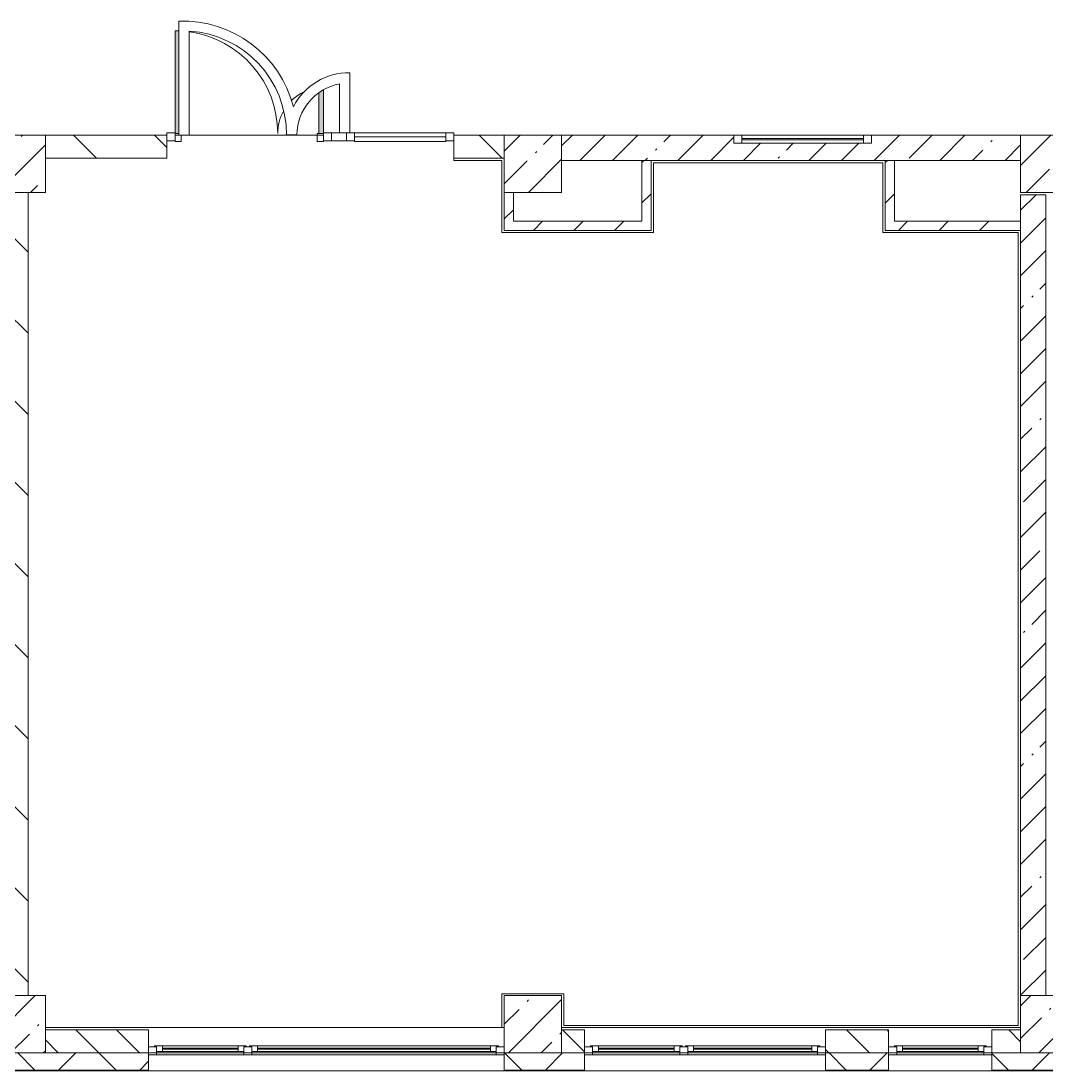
# Model space of a CAD drawing. Header units: millimetres. Extents: x 81469 to 279813, y -8553 to 29000.
# Drawn here: x 209501 to 218443, y -258 to 8895 of the extents above; entities that cross this region are included whole.
import ezdxf

# ---------------------------------------------------------------- set-up
doc = ezdxf.new("R2010")
doc.units = ezdxf.units.MM
for name, color, linetype, lineweight, true_color in [('A-DETL-GENF-2', 7, 'Continuous', 5, 0xaaaaaa), ('A-DOOR-4', 7, 'Continuous', 5, 0xe2e2e2), ('A-DOOR-5', 7, 'Continuous', 5, 0xaaaaaa), ('A-FLOR-2', 7, 'Continuous', 5, 0xaaaaaa)]:
    doc.layers.add(name, color=color, linetype=linetype, lineweight=lineweight, true_color=true_color)
for name, color, linetype, lineweight in [('A-GLAZ-3', 7, 'Continuous', 5), ('A-GLAZ-CURT-2', 7, 'Continuous', 5), ('A-GLAZ-CWMG-2', 7, 'Continuous', 5), ('A-WALL', 7, 'Continuous', 9), ('A-WALL-4', 7, 'Continuous', 5), ('I-WALL-21', 7, 'Continuous', 5), ('S-COLS-1', 7, 'Continuous', 5)]:
    doc.layers.add(name, color=color, linetype=linetype, lineweight=lineweight)
pattern_1 = [(45, (152802.7612404276, 0), (-285.1231318439457, 285.1231318439457), []), (45, (153087.8842404276, 0), (-285.1231318439457, 285.1231318439457), [504.031, -100.806, 16.764, -84.042])]
pattern_2 = [(135, (152802.7612404276, 0), (-353.5533905932738, -353.5533905932737), [])]
pattern_3 = [(45, (152802.7612404276, 0), (-176.7766952966369, 176.7766952966369), [])]

# ---------------------------------------------------------------- blocks, each defined once
blk = doc.blocks.new('BSC_Колонна _Прямоугольная - 500х500-V89-3_4_3_птичка')
at = {"layer": 'S-COLS-1'}
h = blk.add_hatch(dxfattribs=at)
h.set_pattern_fill('FP_47', color=256, style=0, pattern_type=2)
h.set_pattern_definition([(45, (-61160, -7650), (-285.1231318439457, 285.1231318439457), []), (45, (-60874.877, -7650), (-285.1231318439457, 285.1231318439457), [504.031, -100.806, 16.764, -84.042])])
h.paths.add_polyline_path([(-249.9999999999258, -250.0000000000125), (250.0000000000645, -249.9999999999778), (250.0000000000645, 250.0000000000125), (-249.9999999999258, 250.0000000000125)])
for p, q in [((250.0000000000001, 250), (-250.0000000000001, 249.9999999999993)), ((-250.0000000000001, 249.9999999999993), (-249.9999999999954, -249.9999999999999)), ((249.9999999999998, -249.999999999992), (250.0000000000001, 250)), ((-249.9999999999954, -249.9999999999999), (249.9999999999998, -249.999999999992))]:
    blk.add_line(p, q, dxfattribs=at)
blk = doc.blocks.new('BSC_Колонна _Прямоугольная - 500х500-V96-3_4_3_птичка')
at = {"layer": 'S-COLS-1'}
h = blk.add_hatch(dxfattribs=at)
h.set_pattern_fill('FP_54', color=256, style=0, pattern_type=2)
h.set_pattern_definition([(45, (-61160, -150), (-285.1231318439457, 285.1231318439457), []), (45, (-60874.877, -150), (-285.1231318439457, 285.1231318439457), [504.031, -100.806, 16.764, -84.042])])
h.paths.add_polyline_path([(-249.9999999999258, -250.0000000000125), (250.0000000000645, -249.9999999999778), (250.0000000000645, 250.0000000000125), (-249.9999999999258, 250.0000000000125)])
for p, q in [((250.0000000000001, 250), (-250.0000000000001, 249.9999999999993)), ((-250.0000000000001, 249.9999999999993), (-249.9999999999954, -249.9999999999999)), ((249.9999999999998, -249.999999999992), (250.0000000000001, 250)), ((-249.9999999999954, -249.9999999999999), (249.9999999999998, -249.999999999992))]:
    blk.add_line(p, q, dxfattribs=at)
blk = doc.blocks.new('BSC_Колонна _Прямоугольная - 500х500-V97-3_4_3_птичка')
at = {"layer": 'S-COLS-1'}
h = blk.add_hatch(dxfattribs=at)
h.set_pattern_fill('FP_55', color=256, style=0, pattern_type=2)
h.set_pattern_definition([(45, (-65660, -150), (-285.1231318439457, 285.1231318439457), []), (45, (-65374.877, -150), (-285.1231318439457, 285.1231318439457), [504.031, -100.806, 16.764, -84.042])])
h.paths.add_polyline_path([(-249.9999999999258, -250.0000000000125), (250.0000000000645, -249.9999999999778), (250.0000000000645, 250.0000000000125), (-249.9999999999258, 250.0000000000125)])
for p, q in [((250.0000000000001, 250), (-250.0000000000001, 249.9999999999993)), ((-250.0000000000001, 249.9999999999993), (-249.9999999999954, -249.9999999999999)), ((249.9999999999998, -249.999999999992), (250.0000000000001, 250)), ((-249.9999999999954, -249.9999999999999), (249.9999999999998, -249.999999999992))]:
    blk.add_line(p, q, dxfattribs=at)
blk = doc.blocks.new('BSC_Колонна _Прямоугольная - 500х500-V100-3_4_3_птичка')
at = {"layer": 'S-COLS-1'}
h = blk.add_hatch(dxfattribs=at)
h.set_pattern_fill('FP_58', color=256, style=0, pattern_type=2)
h.set_pattern_definition([(45, (-65660, -7650), (-285.1231318439457, 285.1231318439457), []), (45, (-65374.877, -7650), (-285.1231318439457, 285.1231318439457), [504.031, -100.806, 16.764, -84.042])])
h.paths.add_polyline_path([(-249.9999999998912, -249.9999999999778), (250.0000000000991, -249.9999999999432), (250.0000000000991, 22.00000000002965), (220.0000000000886, 22.00000000002965), (220.0000000000886, 30.00000000002783), (250.0000000000991, 30.00000000002783), (250.0000000000991, 250.0000000000471), (-249.9999999998912, 250.0000000000471), (-249.9999999998912, 30.00000000002783)])
for p, q in [((219.9999999999848, 249.9999999999999), (-250.0000000000001, 249.9999999999993)), ((-250.0000000000001, 249.9999999999993), (-249.9999999999954, -249.9999999999999)), ((249.9999999999998, -249.999999999992), (249.9999999999999, 21.99999999998095)), ((-249.9999999999954, -249.9999999999999), (249.9999999999998, -249.999999999992))]:
    blk.add_line(p, q, dxfattribs=at)
blk = doc.blocks.new('BSC_Колонна _Прямоугольная - 500х500-V108-3_4_3_птичка')
at = {"layer": 'S-COLS-1'}
h = blk.add_hatch(dxfattribs=at)
h.set_pattern_fill('FP_73', color=256, style=0, pattern_type=2)
h.set_pattern_definition([(45, (-56660, -150), (-285.1231318439457, 285.1231318439457), []), (45, (-56374.877, -150), (-285.1231318439457, 285.1231318439457), [504.031, -100.806, 16.764, -84.042])])
h.paths.add_polyline_path([(-249.9999999999085, -249.9999999999778), (250.0000000000818, -249.9999999999085), (250.0000000000818, 250.0000000000471), (-249.9999999999085, 250.0000000000471), (-249.9999999999085, 80.48647143909265)])
for p, q in [((250.0000000000001, 250), (-250.0000000000001, 249.9999999999993)), ((-250.0000000000001, 249.9999999999993), (-249.9999999999954, -249.9999999999999)), ((249.9999999999998, -249.999999999992), (250.0000000000001, 250)), ((-249.9999999999954, -249.9999999999999), (249.9999999999998, -249.999999999992))]:
    blk.add_line(p, q, dxfattribs=at)
blk = doc.blocks.new('BSC_Колонна _Прямоугольная - 500х500-V109-3_4_3_птичка')
at = {"layer": 'S-COLS-1'}
h = blk.add_hatch(dxfattribs=at)
h.set_pattern_fill('FP_74', color=256, style=0, pattern_type=2)
h.set_pattern_definition([(45, (-56660, -7650), (-285.1231318439457, 285.1231318439457), []), (45, (-56374.877, -7650), (-285.1231318439457, 285.1231318439457), [504.031, -100.806, 16.764, -84.042])])
h.paths.add_polyline_path([(-249.9999999999085, -249.9999999999778), (250.0000000000818, -249.9999999999085), (250.0000000000818, 250.0000000000818), (-249.9999999999085, 250.0000000000818)])
for p, q in [((250.0000000000001, 250), (-250.0000000000001, 249.9999999999993)), ((-250.0000000000001, 249.9999999999993), (-249.9999999999954, -249.9999999999999)), ((249.9999999999998, -249.999999999992), (250.0000000000001, 250)), ((-249.9999999999954, -249.9999999999999), (249.9999999999998, -249.999999999992))]:
    blk.add_line(p, q, dxfattribs=at)
blk = doc.blocks.new('120_Окно_СКБ_2Ст - 120_Окно_СКБ_2Ст 3100х2500 _мал_створка слева_ 2-22446355-3_4_3_птичка')
at = {"layer": 'A-GLAZ-3'}
for p, q in [((-1550.000000000005, -126.9999999999662), (-1550.000000000005, -56.99999999995605)), ((-1550.000000000005, -56.99999999995605), (-1479.999999999972, -56.99999999995618)), ((1549.999999999991, -56.99999999996092), (-1550.000000000006, -56.99999999995591)), ((-1479.999999999972, -56.99999999995618), (-1479.999999999972, -126.9999999999663)), ((650.0000000000198, -86.99999999997189), (-1479.999999999978, -86.99999999996503)), ((-1479.999999999978, -86.99999999996503), (-1479.999999999979, -126.9999999999675)), ((-1429.999999999976, -136.9999999999591), (-1429.999999999973, -86.9999999999651)), ((600.0000000000285, -136.9999999999746), (600.0000000000284, -86.99999999997173)), ((650.0000000000249, -126.9999999999697), (650.0000000000249, -56.99999999995956)), ((650.0000000000249, -56.99999999995956), (720.0000000000246, -56.9999999999597)), ((650.0000000000196, -126.9999999999744), (650.0000000000198, -86.99999999997189)), ((720.0000000000246, -56.9999999999597), (720.0000000000246, -126.9999999999698)), ((1480.000000000027, -86.99999999997233), (720.000000000027, -86.9999999999699)), ((720.000000000027, -86.9999999999699), (720.0000000000267, -126.9999999999724)), ((770.0000000000308, -136.9999999999731), (770.0000000000314, -86.99999999997003)), ((1430.000000000035, -136.9999999999752), (1430.000000000035, -86.99999999997216)), ((1480.00000000004, -126.9999999999711), (1480.00000000004, -56.99999999996092)), ((1480.00000000004, -56.99999999996092), (1549.999999999991, -56.99999999996106)), ((1480.000000000026, -126.9999999999748), (1480.000000000027, -86.99999999997233)), ((1549.999999999991, -56.99999999996106), (1549.999999999991, -126.9999999999712)), ((-1479.999999999972, -126.9999999999663), (-1550.000000000005, -126.9999999999662)), ((-1549.999963410358, -126.999999999966), (-1499.999999999982, -126.9999999999661)), ((-1479.999999999979, -126.9999999999675), (-1499.999999999976, -126.9999999999675)), ((-1499.999999999976, -126.9999999999675), (-1499.999999999976, -136.999999999968)), ((-1499.999999999976, -136.999999999968), (670.0000000000283, -136.999999999975)), ((670.0000000000284, -136.9999999999753), (-1499.999999999976, -136.9999999999579)), ((-1429.999999999974, -106.9999999999631), (600.0000000000288, -106.9999999999696)), ((600.0000000000288, -116.9999999999696), (-1429.999999999975, -116.999999999963)), ((720.0000000000246, -126.9999999999698), (650.0000000000249, -126.9999999999697)), ((670.0000000000283, -126.9999999999745), (650.0000000000196, -126.9999999999744)), ((670.0000000000307, -126.9999999999696), (700.0000000000241, -126.9999999999697)), ((670.0000000000283, -136.999999999975), (670.0000000000283, -126.9999999999745)), ((720.0000000000267, -126.9999999999724), (700.0000000000305, -126.9999999999723)), ((700.0000000000305, -126.9999999999723), (700.0000000000305, -136.9999999999729)), ((700.0000000000305, -136.9999999999729), (1500.000000000035, -136.9999999999754)), ((1500.000000000035, -136.9999999999754), (700.0000000000304, -136.9999999999729)), ((770.0000000000313, -106.9999999999679), (1430.000000000035, -106.99999999997)), ((1430.000000000035, -116.9999999999699), (770.0000000000313, -116.9999999999678)), ((1549.999999999991, -126.9999999999712), (1480.00000000004, -126.9999999999711)), ((1500.000000000035, -126.9999999999749), (1480.000000000026, -126.9999999999748)), ((1500.000000000031, -126.9999999999709), (1549.999999999991, -126.999999999971)), ((1500.000000000035, -136.9999999999754), (1500.000000000035, -126.9999999999749))]:
    blk.add_line(p, q, dxfattribs=at)
blk = doc.blocks.new('120_Окно_СКБ_1Ст - 120_Окно_СКБ_1Ст 900х2500_h_-22445987-3_4_3_птичка')
at = {"layer": 'A-GLAZ-3'}
for p, q in [((-450.0000000000072, -126.9999999999679), (-450.0000000000072, -56.9999999999578)), ((-450.0000000000072, -56.9999999999578), (-379.9999999999655, -56.99999999995794)), ((449.999999999992, -56.99999999995914), (-450.0000000000076, -56.99999999995769)), ((-379.9999999999655, -56.99999999995794), (-379.9999999999655, -126.9999999999681)), ((379.999999999989, -86.99999999996878), (-380.0000000000107, -86.99999999996635)), ((-380.0000000000107, -86.99999999996635), (-380.0000000000108, -126.9999999999688)), ((-330.0000000000068, -136.9999999999696), (-330.0000000000063, -86.9999999999665)), ((329.9999999999974, -136.9999999999717), (329.9999999999976, -86.99999999996864)), ((380.000000000048, -126.9999999999693), (380.000000000048, -56.99999999995916)), ((380.000000000048, -56.99999999995916), (449.9999999999924, -56.99999999995929)), ((379.9999999999889, -126.9999999999713), (379.999999999989, -86.99999999996878)), ((449.9999999999924, -56.99999999995929), (449.9999999999924, -126.9999999999694)), ((-379.9999999999655, -126.9999999999681), (-450.0000000000072, -126.9999999999679)), ((-450.0000000000076, -126.9999999999679), (-400.0000000000046, -126.999999999968)), ((-380.0000000000108, -126.9999999999688), (-400.000000000007, -126.9999999999688)), ((-400.000000000007, -126.9999999999688), (-400.000000000007, -136.9999999999693)), ((-400.000000000007, -136.9999999999693), (399.999999999997, -136.9999999999719)), ((399.999999999997, -136.9999999999719), (-400.000000000007, -136.9999999999693)), ((-330.0000000000065, -106.9999999999643), (329.9999999999974, -106.9999999999664)), ((329.9999999999974, -116.9999999999664), (-330.0000000000065, -116.9999999999643)), ((449.9999999999924, -126.9999999999694), (380.000000000048, -126.9999999999693)), ((399.999999999997, -126.9999999999714), (379.9999999999889, -126.9999999999713)), ((399.9999999999891, -126.9999999999692), (449.999999999992, -126.9999999999693)), ((399.999999999997, -136.9999999999719), (399.999999999997, -126.9999999999714))]:
    blk.add_line(p, q, dxfattribs=at)
blk = doc.blocks.new('120_Окно_СКБ_2Ст - 120_Окно_СКБ_2Ст 2100х2400 _мал створка справа_-V115-3_4_3_птичка')
at = {"layer": 'A-GLAZ-3'}
for p, q in [((-1050.000000000006, -126.999999999967), (-1050.000000000006, -56.99999999995686)), ((-1050.000000000006, -56.99999999995686), (-979.999999999972, -56.99999999995699)), ((1049.999999999991, -56.9999999999601), (-1050.000000000006, -56.99999999995672)), ((-979.999999999972, -56.99999999995699), (-979.999999999972, -126.9999999999671)), ((150.0000000000198, -86.99999999996864), (-979.9999999999795, -86.999999999965)), ((-979.9999999999795, -86.999999999965), (-979.9999999999797, -126.9999999999675)), ((-929.9999999999758, -136.9999999999682), (-929.9999999999752, -86.99999999996517)), ((100.0000000000283, -136.9999999999715), (100.0000000000284, -86.99999999996848)), ((150.0000000000245, -126.999999999969), (150.0000000000245, -56.99999999995882)), ((150.0000000000245, -56.99999999995882), (220.0000000000244, -56.99999999995889)), ((150.0000000000196, -126.9999999999712), (150.0000000000198, -86.99999999996864)), ((220.0000000000244, -56.99999999995889), (220.0000000000244, -126.999999999969)), ((980.0000000000263, -86.99999999997071), (220.0000000000266, -86.99999999996828)), ((220.0000000000266, -86.99999999996828), (220.0000000000265, -126.9999999999708)), ((270.0000000000305, -136.9999999999715), (270.000000000031, -86.99999999996842)), ((930.0000000000348, -136.9999999999736), (930.0000000000349, -86.99999999997056)), ((980.0000000000405, -126.9999999999702), (980.0000000000405, -56.9999999999601)), ((980.0000000000405, -56.9999999999601), (1049.999999999992, -56.99999999996024)), ((980.0000000000261, -126.9999999999732), (980.0000000000263, -86.99999999997071)), ((1049.999999999992, -56.99999999996024), (1049.999999999992, -126.9999999999704)), ((-979.999999999972, -126.9999999999671), (-1050.000000000006, -126.999999999967)), ((-1050.000000000006, -126.9999999999668), (-999.9999999999818, -126.9999999999669)), ((-979.9999999999797, -126.9999999999675), (-999.9999999999761, -126.9999999999674)), ((-999.9999999999761, -126.9999999999674), (-999.9999999999762, -136.9999999999679)), ((-999.9999999999761, -136.9999999999679), (170.0000000000281, -136.9999999999717)), ((170.0000000000281, -136.9999999999718), (-999.9999999999761, -136.999999999968)), ((-929.9999999999753, -106.999999999963), (100.0000000000284, -106.9999999999663)), ((100.0000000000283, -116.9999999999663), (-929.9999999999757, -116.9999999999629)), ((220.0000000000244, -126.999999999969), (150.0000000000245, -126.999999999969)), ((170.0000000000281, -126.9999999999712), (150.0000000000196, -126.9999999999712)), ((170.0000000000112, -126.9999999999688), (197.8826545295292, -126.9999999999688)), ((170.0000000000281, -136.9999999999717), (170.0000000000281, -126.9999999999712)), ((220.0000000000265, -126.9999999999708), (200.0000000000303, -126.9999999999707)), ((200.0000000000303, -126.9999999999707), (200.0000000000302, -136.9999999999712)), ((200.0000000000302, -136.9999999999712), (1000.000000000034, -136.9999999999738)), ((1000.000000000034, -136.9999999999738), (200.0000000000302, -136.9999999999712)), ((270.0000000000308, -106.9999999999662), (930.0000000000348, -106.9999999999684)), ((930.0000000000348, -116.9999999999683), (270.0000000000308, -116.9999999999662)), ((1049.999999999992, -126.9999999999704), (980.0000000000405, -126.9999999999702)), ((1000.000000000034, -126.9999999999733), (980.0000000000261, -126.9999999999732)), ((1000.000000000031, -126.9999999999701), (1049.999999999991, -126.9999999999702)), ((1000.000000000034, -136.9999999999738), (1000.000000000034, -126.9999999999733))]:
    blk.add_line(p, q, dxfattribs=at)
blk = doc.blocks.new('Прямоугольный импост - 50 x 70 мм-V243-3_4_3_птичка')
at = {"layer": 'A-GLAZ-CWMG-2'}
for p, q in [((-70.00000000000033, 34.99999999999962), (0, 34.99999999999962)), ((-70.00000000000033, -34.99999999999962), (-70.00000000000033, 34.99999999999962)), ((0, 34.99999999999962), (0, -34.99999999999962)), ((0, -34.99999999999962), (-70.00000000000033, -34.99999999999962))]:
    blk.add_line(p, q, dxfattribs=at)
blk = doc.blocks.new('Дверь_Витражная_остекление_ - ДВН_ДАО_Главный вход_1200 в свету-V249-3_4_3_птичка')
at = {"layer": 'A-DOOR-4'}
for points in [[(-647.4999999999308, 30.00000000002783), (-613.4883955159928, 35.00000000007867), (-613.4883955160102, 925.000000000015), (-647.499999999948, 921.0285123780754), (-647.4999999999308, 35.00000000007867)], [(607.5000000000612, 30.00000000002783), (647.5000000000521, 35.00000000004402), (647.5000000000347, 409.7514896865595), (607.5000000000438, 377.6535876247062), (607.5000000000612, 35.00000000004402)]]:
    blk.add_hatch(color=256, dxfattribs=at).paths.add_polyline_path(points)
at = {"layer": 'A-DETL-GENF-2'}
for p, q in [((-613.4883955160574, 924.9999999999727), (-647.4999999999917, 924.9999999999728)), ((-647.4999999999917, 924.9999999999728), (-647.4999999999932, 35.0000000000493)), ((607.4999999999853, 384.3286466732119), (607.499999999986, 29.99999999999379)), ((647.499999999986, 35.00000000000707), (647.4999999999853, 409.75148968656)), ((-647.4999999999932, 29.99999999999403), (-613.4883955160589, 29.99999999999397)), ((-613.488395516057, 29.99999999999399), (-647.499999999993, 29.99999999999397)), ((-592.499999999993, -40.000000000006), (-592.499999999993, 14.27663262148896)), ((592.499999999986, -40.00000000000602), (592.499999999986, 29.99999999999399)), ((592.499999999986, 29.99999999999398), (647.499999999986, 29.99999999999398)), ((607.499999999986, 29.99999999999376), (647.499999999986, 29.99999999999384)), ((-647.499999999993, -40.00000000000602), (-592.4999999999928, -40.000000000006)), ((647.499999999986, -40.00000000000602), (592.499999999986, -40.00000000000602))]:
    blk.add_line(p, q, dxfattribs=at)
at = {"layer": 'A-DOOR-5'}
for p, q in [((-647.4999999999898, 924.9999999999732), (-647.499999999993, 35.00000000004943)), ((647.4999999999848, 409.7514896865604), (647.499999999986, 35.00000000000713))]:
    blk.add_line(p, q, dxfattribs=at)
for centre, radius, start, end in [((-647.4999999999931, 29.99999999999402), 894.9999999999797, 87.78642507887226, 89.99999999999984), ((-647.4999999999931, 29.99999999999402), 894.9999999999791, 359.9999999999996, 81.92896125367552), ((647.4999999999861, 29.99999999999401), 400.0000000000005, 116.9008614703719, 134.5716358946997), ((647.4999999999861, 29.99999999999401), 400.0000000000003, 151.2391021069046, 179.9999999999997)]:
    blk.add_arc(centre, radius, start, end, dxfattribs=at)
blk = doc.blocks.new('Системная панель - Стемалит - 40мм-32257327-3_4_3_птичка')
at = {"layer": 'A-GLAZ-CURT-2'}
for p, q in [((64.99999999999822, 34.99999999999962), (-64.99999999999822, 34.99999999999962)), ((-64.99999999999822, 34.99999999999962), (-64.99999999999822, -34.99999999999962)), ((64.99999999999822, -34.99999999999962), (64.99999999999822, 34.99999999999962)), ((-64.99999999999822, -34.99999999999962), (64.99999999999822, -34.99999999999962))]:
    blk.add_line(p, q, dxfattribs=at)
blk = doc.blocks.new('Прямоугольный импост - 50 x 70 мм-31687886-3_4_3_птичка')
at = {"layer": 'A-GLAZ-CWMG-2'}
for p, q in [((-35.0000000000007, 34.99999999999962), (35.0000000000007, 34.99999999999962)), ((-35.0000000000007, -34.99999999999962), (-35.0000000000007, 34.99999999999962)), ((35.0000000000007, 34.99999999999962), (35.0000000000007, -34.99999999999962)), ((35.0000000000007, -34.99999999999962), (-35.0000000000007, -34.99999999999962))]:
    blk.add_line(p, q, dxfattribs=at)
blk = doc.blocks.new('Прямоугольный импост - 50 x 70 мм-31701779-3_4_3_птичка')
at = {"layer": 'A-GLAZ-CWMG-2'}
for p, q in [((0, 34.99999999999962), (-70.0000000000014, 34.99999999999962)), ((-70.0000000000014, 34.99999999999962), (-70.0000000000014, -34.99999999999962)), ((0, -34.99999999999962), (0, 34.99999999999962)), ((-70.0000000000014, -34.99999999999962), (0, -34.99999999999962))]:
    blk.add_line(p, q, dxfattribs=at)
blk = doc.blocks.new('Системная панель - Стекло - 40мм-V250-3_4_3_птичка')
at = {"layer": 'A-GLAZ-CURT-2'}
h = blk.add_hatch(dxfattribs=at)
h.set_pattern_fill('FP_141', color=256, style=0, pattern_type=2)
h.set_pattern_definition([(45, (-60502.5, -7385.723000000001), (-1414.213562373095, 1414.213562373095), [1000, -3000]), (45, (-61502.5, -7885.723000000001), (-1414.213562373095, 1414.213562373095), [3000, -1000]), (45, (-59502.5, -8385.723), (-1414.213562373095, 1414.213562373095), [1000, -3000])])
h.paths.add_polyline_path([(397.5000000000742, -39.99999999995625), (397.5000000000742, 6.930349627509713e-11), (-397.4999999999183, 3.465174813754857e-11), (-397.4999999999183, -39.99999999995625), (-336.9946598313539, -39.99999999995625)])
for p, q in [((397.5000000000049, 0), (-397.5000000000049, 0)), ((-397.5000000000049, 0), (-397.5000000000049, -39.99999999999957)), ((397.5000000000049, -39.99999999999957), (397.5000000000049, 0)), ((-397.5000000000049, -39.99999999999957), (397.5000000000049, -39.99999999999957))]:
    blk.add_line(p, q, dxfattribs=at)
blk = doc.blocks.new('Прямоугольный импост - 50 x 70 мм-31702100-3_4_3_птичка')
at = {"layer": 'A-GLAZ-CWMG-2'}
for p, q in [((-35.0000000000007, 34.99999999999962), (35.0000000000007, 34.99999999999962)), ((-35.0000000000007, -34.99999999999962), (-35.0000000000007, 34.99999999999962)), ((35.0000000000007, 34.99999999999962), (35.0000000000007, -34.99999999999962)), ((35.0000000000007, -34.99999999999962), (-35.0000000000007, -34.99999999999962))]:
    blk.add_line(p, q, dxfattribs=at)
blk = doc.blocks.new('Прямоугольный импост - 50 x 70 мм-31720914-3_4_3_птичка')
at = {"layer": 'A-GLAZ-CWMG-2'}
blk.add_line((32939.99997886476, 7920.000005334694), (32144.99997886475, 7920.000005334703), dxfattribs=at)
blk = doc.blocks.new('120_Окно_СКБ_1Ст - 120_Окно_СКБ_1Ст 400х1200 EI30-24228621-3_4_3_птичка')
at = {"layer": 'A-GLAZ-3'}
for p, q in [((-600.0000000000073, 40.00000000095767), (-600.0000000000073, 110.0000000009678)), ((-600.0000000000073, 110.0000000009678), (-529.9999999999654, 110.0000000009677)), ((599.9999999999919, 110.000000000966), (-600.0000000000076, 110.0000000009679)), ((-529.9999999999654, 110.0000000009677), (-529.9999999999654, 40.00000000095757)), ((530.0000000000479, 40.00000000095588), (530.0000000000479, 110.000000000966)), ((530.0000000000479, 110.000000000966), (599.9999999999923, 110.0000000009659)), ((599.9999999999923, 110.0000000009659), (599.9999999999923, 40.00000000095577)), ((-529.9999999999654, 40.00000000095757), (-600.0000000000073, 40.00000000095767)), ((-600.0000000000076, 40.00000000095777), (599.9999999999919, 40.00000000095583)), ((529.9999999999892, 80.00000000095692), (-530.0000000000099, 80.00000000096034)), ((529.9999999999892, 70.00000000095696), (-530.0000000000099, 70.00000000096038)), ((599.9999999999923, 40.00000000095577), (530.0000000000479, 40.00000000095588))]:
    blk.add_line(p, q, dxfattribs=at)

msp = doc.modelspace()

# ---------------------------------------------------------------- hatches: boundary and pattern name
at = {"layer": 'A-WALL-4'}
h = msp.add_hatch(dxfattribs=at)
h.set_pattern_fill('FP_66', color=256, style=0, pattern_type=2)
h.set_pattern_definition([(135, (152802.7612404276, 0), (-176.7766952966369, -176.7766952966369), [])])
h.paths.add_polyline_path([(218061.4906455567, -100.0000000018138), (218212.7612216049, -100.0000000018138), (218212.7612216049, 99.99999999817537), (217962.7612224323, 99.99999999817537), (217962.7612224323, -100.0000000018138)])
h.paths.add_polyline_path([(207807.2464919541, -100.0000000018138), (208312.7612692562, -100.0000000018138), (208312.7612692562, 99.99999999821003), (207562.7612692562, 99.99999999821003), (207562.7612692562, -100.0000000018138)])
h.paths.add_polyline_path([(209712.7612216049, -100.0000000018138), (210612.7612581946, -100.0000000018138), (210612.7612581946, 99.99999999821003), (209712.7612216049, 99.99999999821003), (209712.7612216049, -52.16707153340922)])
h.paths.add_polyline_path([(217062.7612224323, -100.0000000018138), (217062.7612224323, 99.99999999817537), (216512.7612581946, 99.99999999821003), (216512.7612581946, -100.0000000018138)])
h.paths.add_polyline_path([(214212.7612216049, -100.0000000018138), (214412.7612581946, -100.0000000018138), (214412.7612581946, 99.99999999821003), (214212.7612216049, 99.99999999821003), (214212.7612216049, 42.85713240117602)])
h.paths.add_polyline_path([(196620.7983243877, -100.0000000017445), (197112.7612368188, -100.0000000017445), (197112.7612368188, 99.99999999824468), (196212.7612216049, 99.99999999824468), (196212.7612216049, -100.0000000017445)])
h.paths.add_polyline_path([(200962.761255882, -100.0000000017445), (200962.761255882, 99.99999999824468), (200712.7612189364, 99.99999999824468), (200712.7612189364, -100.0000000017445)])
h.paths.add_polyline_path([(203812.7612581947, -100.0000000017445), (203812.7612581947, 99.99999999821003), (203062.761255882, 99.99999999824468), (203062.761255882, -100.0000000017445)])
h.paths.add_polyline_path([(195462.7612216049, -100.0000000017445), (195712.7612216049, -100.0000000017445), (195712.7612216049, 99.99999999824468), (195462.7612216049, 99.99999999824468)])
h.paths.add_polyline_path([(205212.7612216049, -100.0000000017445), (205462.7612692563, -100.0000000017445), (205462.7612692563, 99.99999999821003), (205212.7612216049, 99.99999999821003), (205212.7612216049, 33.33332160776327)])
h.paths.add_polyline_path([(194562.7612216049, -100.0000000017445), (194562.7612216049, 99.99999999824468), (193942.7611319306, 99.99999999824468), (193942.7611319306, -100.0000000017099)])
h.paths.add_polyline_path([(186672.7611067703, -100.0000000017099), (186672.7611067703, 99.99999999827934), (186412.7612192924, 99.99999999827934), (186412.7612192924, -100.0000000017099)])
h.paths.add_polyline_path([(191342.7611367946, -100.0000000017099), (191342.7611367946, 99.99999999824468), (191292.7612192922, 99.99999999824468), (191292.7612192922, -100.0000000017099)])
h.paths.add_polyline_path([(182612.504695229, -100.0000000017099), (182785.5901939467, -100.0000000017099), (182785.5901939467, 99.99999999827934), (182612.504695229, 99.99999999827934), (182612.504695229, 55.22215873632031)])
h.paths.add_polyline_path([(190792.7612192922, -100.0000000017099), (190792.7612192922, 99.99999999824468), (190225.7612192923, 99.99999999827934), (190225.7612192923, -100.0000000017099)])
h.paths.add_polyline_path([(184502.1461428573, -100.0000000017099), (184912.7612192924, -100.0000000017099), (184912.7612192924, 99.99999999827934), (183685.5901939467, 99.99999999827934), (183685.5901939467, -100.0000000017099)])
h.paths.add_polyline_path([(188772.7611067703, -100.0000000017099), (189325.7612192923, -100.0000000017099), (189325.7612192923, 99.99999999827934), (188772.7611067703, 99.99999999827934)])
h.paths.add_polyline_path([(175312.7612192924, -100.0000000016752), (175512.7613101835, -100.0000000016752), (175512.7613101835, 99.99999999834863), (175312.7612192924, 99.99999999834863), (175312.7612192924, 63.63634818083156)])
h.paths.add_polyline_path([(177612.7613101835, -100.0000000016752), (178362.7612332475, -100.0000000016752), (178362.7612332475, 99.99999999827934), (177612.7613101835, 99.99999999827934)])
h.paths.add_polyline_path([(168412.761206072, -100.0000000016752), (168412.761206072, 99.99999999834863), (167662.7612060705, 99.99999999834863), (167662.7612060705, -100.0000000016405)])
h.paths.add_polyline_path([(174412.7612777618, -100.0000000016752), (174712.7612192924, -100.0000000016752), (174712.7612192924, 99.99999999834863), (174412.7612777618, 99.99999999834863)])
h.paths.add_polyline_path([(169312.7612060721, -100.0000000016752), (170062.7613368176, -100.0000000016752), (170062.7613368176, 99.99999999834863), (169312.7612060721, 99.99999999834863)])
h.paths.add_polyline_path([(172383.493961327, -100.0000000016752), (173512.7612777618, -100.0000000016752), (173512.7612777618, 99.99999999834863), (172162.7613368176, 99.99999999834863), (172162.7613368176, -100.0000000016752)])
h.paths.add_polyline_path([(179212.504695229, -100.0000000016752), (179212.504695229, 99.99999999827934), (178962.7612332475, 99.99999999827934), (178962.7612332475, -100.0000000016752)])
h.paths.add_polyline_path([(159632.7612225463, -100.0000000016405), (160462.7612060549, -100.0000000016405), (160462.7612060549, 99.99999999838329), (159632.7612225463, 99.99999999838329)])
h.paths.add_polyline_path([(163912.7612528956, -100.0000000016405), (163912.7612528956, 99.99999999838329), (163162.5046753752, 99.99999999838329), (163162.5046753752, -100.0000000016405)])
h.paths.add_polyline_path([(164925.861849616, -100.0000000016405), (164962.7612060704, -100.0000000016405), (164962.7612060704, 99.99999999834863), (164812.7612528956, 99.99999999834863), (164812.7612528956, -100.0000000016405)])
h = msp.add_hatch(dxfattribs=at)
h.set_pattern_fill('FP_68', color=256, style=0, pattern_type=2)
h.set_pattern_definition([(45, (152802.7612404276, 0), (-353.5533905932738, 353.5533905932738), []), (135, (152802.7612404276, 0), (-353.5533905932738, -353.5533905932737), [])])
h.paths.add_polyline_path([(223462.7612261122, -250.000000001849), (223462.7612261122, -100.0000000018485), (219862.7612921508, -100.0000000018485), (219862.7612921508, -250.0000000018144), (222722.510715376, -250.000000001849)])
h.paths.add_polyline_path([(228502.7612334054, -250.000000001849), (228502.7612334054, -100.0000000018485), (224362.7612261122, -100.0000000018485), (224362.7612261122, -250.000000001849), (228315.7347991593, -250.000000001849)])
h.paths.add_polyline_path([(209712.7612216049, -250.0000000018144), (210612.7612581946, -250.0000000018144), (210612.7612581946, -100.0000000018138), (209429.8508853643, -100.0000000018138), (209429.8508853643, -250.0000000018144), (209671.6545198818, -250.0000000018144)])
h.paths.add_polyline_path([(214212.7612216049, -250.0000000018144), (214412.7612581946, -250.0000000018144), (214412.7612581946, -100.0000000018138), (213712.7612581946, -100.0000000018138), (213712.7612581946, -250.0000000018144)])
h.paths.add_polyline_path([(216512.7612581946, -250.0000000018144), (217062.7612224323, -250.0000000018144), (217062.7612224323, -100.0000000018138), (216512.7612581946, -100.0000000018138)])
h.paths.add_polyline_path([(218712.7612853309, -250.0000000018144), (218962.7612921508, -250.0000000018144), (218962.7612921508, -100.0000000018485), (217962.7612224323, -100.0000000018485), (217962.7612224323, -250.0000000018144), (218212.7612853309, -250.0000000018144)])
at = {"layer": 'I-WALL-21'}
h = msp.add_hatch(dxfattribs=at)
h.set_pattern_fill('FP_67', color=256, style=0, pattern_type=2)
h.set_pattern_definition(pattern_2)
h.paths.add_polyline_path([(213400.4705757373, 7700.000005334618), (213712.7612216049, 7700.000005334618), (213712.7612216049, 7900.000005334608), (213272.7612216049, 7900.000005334608), (213272.7612216049, 7700.000005334618)])
h.paths.add_polyline_path([(209712.7612216049, 7700.000005334618), (210772.7612216049, 7700.000005334618), (210772.7612216049, 7900.000005334608), (209712.7612216049, 7900.000005334608)])
h = msp.add_hatch(dxfattribs=at)
h.set_pattern_fill('FP_64', color=256, style=0, pattern_type=2)
h.set_pattern_definition(pattern_1)
h.paths.add_polyline_path([(214992.7612216049, 7680.000005334588), (218212.7612216049, 7680.000005334588), (218212.7612216049, 7900.000005334573), (216912.7612216049, 7900.000005334573), (216912.7612216049, 7830.000005335594), (215712.7612216049, 7830.000005335594), (215712.7612216049, 7900.000005334608), (214212.7612216049, 7900.000005334608), (214212.7612216049, 7680.000005334588), (214912.7612216049, 7680.000005334588)])
h = msp.add_hatch(dxfattribs=at)
h.set_pattern_fill('FP_69', color=256, style=0, pattern_type=2)
h.set_pattern_definition(pattern_3)
h.paths.add_polyline_path([(214992.7612216049, 7150.000005334605), (214992.7612216049, 7680.000005334588), (214912.7612216049, 7680.000005334588), (214912.7612216049, 7150.000005334605)])
h = msp.add_hatch(dxfattribs=at)
h.set_pattern_fill('FP_69', color=256, style=0, pattern_type=2)
h.set_pattern_definition(pattern_3)
h.paths.add_polyline_path([(217112.7612216049, 7070.000005334623), (217112.7612216049, 7680.000005334588), (217032.7612216049, 7680.000005334588), (217032.7612216049, 7070.000005334623)])
h = msp.add_hatch(dxfattribs=at)
h.set_pattern_fill('FP_67', color=256, style=0, pattern_type=2)
h.set_pattern_definition(pattern_2)
h.paths.add_polyline_path([(209363.4743417799, 399.9999999982111), (209563.4743417799, 399.9999999982111), (209563.4743417799, 7400.000005334618), (209363.4743417799, 7400.000005334618), (209363.4743417799, 808.9359108060286)])
h = msp.add_hatch(dxfattribs=at)
h.set_pattern_fill('FP_69', color=256, style=0, pattern_type=2)
h.set_pattern_definition(pattern_3)
h.paths.add_polyline_path([(213792.7612216049, 7150.000005334605), (213792.7612216049, 7400.000005334583), (213712.7612216049, 7400.000005334583), (213712.7612216049, 7150.000005334605)])
h = msp.add_hatch(dxfattribs=at)
h.set_pattern_fill('FP_64', color=256, style=0, pattern_type=2)
h.set_pattern_definition(pattern_1)
h.paths.add_polyline_path([(218212.7612853309, 399.9999999981765), (218432.7612216049, 399.9999999981765), (218432.7612216049, 7380.000005334622), (218212.7612216049, 7380.000005334622), (218212.7612216049, 808.9359108060286)])
h = msp.add_hatch(dxfattribs=at)
h.set_pattern_fill('FP_69', color=256, style=0, pattern_type=2)
h.set_pattern_definition(pattern_3)
h.paths.add_polyline_path([(214992.7612216049, 7070.000005334623), (214992.7612216049, 7150.000005334605), (213712.7612216049, 7150.000005334605), (213712.7612216049, 7070.000005334623)])
h = msp.add_hatch(dxfattribs=at)
h.set_pattern_fill('FP_69', color=256, style=0, pattern_type=2)
h.set_pattern_definition(pattern_3)
h.paths.add_polyline_path([(218212.7612216049, 7070.000005334623), (218212.7612216049, 7150.000005334605), (217112.7612216049, 7150.000005334605), (217112.7612216049, 7070.000005334623), (217129.2866315928, 7070.000005334623)])

# ---------------------------------------------------------------- linework, layer by layer
at = {"layer": 'A-FLOR-2'}
for p, q in [((210876.7728260887, 8894.430841773992), (210876.7728260887, 7900.000005333667)), ((210966.7728260887, 7900.000005333667), (210966.7728260888, 8806.751885090207)), ((212366.9226634901, 7920.723372712184), (212366.9226634901, 8443.948302813878)), ((212276.9226634901, 8346.441211179137), (212276.92266349, 7920.723372712186)), ((210876.7728260887, 7900.000005334583), (210842.7612216048, 7900.000005334583)), ((210876.7728260887, 7900.000005333667), (210966.7728260887, 7900.000005333667)), ((212137.7612216048, 7900.000005334578), (210966.7728260888, 7900.000005334582)), ((211815.4136390642, 7903.500005333638), (211905.4361545751, 7903.500005333632)), ((213272.7612216048, 7680.000005334575), (213272.7612216048, 7700.000005334582)), ((213692.7612216049, 7680.000005334574), (213272.7612216048, 7680.000005334575)), ((213692.7612216049, 7050.000005334589), (213692.7612216049, 7680.000005334574)), ((217012.7612216048, 7660.000005334563), (215012.7612216049, 7660.000005334569)), ((215012.7612216049, 7660.000005334569), (215012.7612216049, 7050.000005334585)), ((217012.7612216048, 7050.000005334576), (217012.7612216048, 7660.000005334563)), ((215012.7612216049, 7050.000005334585), (213692.7612216049, 7050.000005334589)), ((218192.7612216049, 7050.000005334571), (217012.7612216048, 7050.000005334576)), ((218192.7612216048, 139.9999999981598), (218192.7612216049, 7050.000005334571)), ((213692.7612216048, 119.9999999981582), (213692.7612216048, 414.9999999981741)), ((213692.7612216048, 414.9999999981741), (214232.7612216049, 414.999999998172)), ((214232.7612216049, 414.999999998172), (214232.7612216049, 139.9999999981717)), ((214232.7612216049, 139.9999999981717), (218192.7612216048, 139.9999999981598))]:
    msp.add_line(p, q, dxfattribs=at)
for centre, radius, start, end in [((210910.4226631853, 7900.00000533368), 994.9999999999839, 14.33828662821188, 91.9380516084497), ((210910.4046150782, 7903.500005333701), 905.0090239860664, 359.9999999999953, 86.42903845195131), ((212359.4226634901, 7900.000005333664), 544.0000003048245, 89.21005154341468, 153.0664816404143), ((212359.4226634901, 7900.000005333664), 454.0000003048166, 100.4698480473877, 179.5582880735706)]:
    msp.add_arc(centre, radius, start, end, dxfattribs=at)
at = {"layer": 'A-WALL'}
for p, q in [((214992.7612216048, 7680.000005334569), (214912.7612216048, 7680.000005334569)), ((217112.7612216048, 7680.000005334563), (217032.7612216048, 7680.000005334563)), ((218212.7612216049, 7070.000005334571), (218212.7612216049, 7150.000005334571)), ((209712.7612216048, -100.0000000018133), (210612.7612581945, -100.0000000018162)), ((214212.7612216049, -100.0000000018279), (214412.7612581945, -100.0000000018285)), ((216512.7612581945, -100.0000000018353), (217062.7612224322, -100.0000000018371)), ((218212.7612853308, -100.000000001851), (217962.7612224322, -100.0000000018502)), ((209212.7612692562, -250.000000001822), (210612.7612581945, -250.0000000018265)), ((209212.7612692562, -253.000000001822), (210612.7612581945, -253.0000000018265)), ((213712.7612581945, -250.0000000018365), (214412.7612581945, -250.0000000018388)), ((213712.7612581945, -253.0000000018366), (214412.7612581945, -253.0000000018388)), ((216512.7612581945, -250.0000000018456), (217062.7612224322, -250.0000000018474)), ((216512.7612581945, -253.0000000018456), (217062.7612224322, -253.0000000018474)), ((217962.7612224322, -250.0000000018503), (218962.7612921507, -250.0000000018535)), ((217962.7612224322, -253.0000000018503), (218962.7612921507, -253.0000000018535))]:
    msp.add_line(p, q, dxfattribs=at)
at = {"layer": 'A-WALL-4'}
for p, q in [((210612.7612581945, 99.99999999818377), (209712.7612216048, 99.99999999818668)), ((210612.7612581945, -258.0000000018265), (210612.7612581945, 99.99999999818377)), ((214412.7612581945, 99.99999999817149), (214212.7612216049, 99.99999999817213)), ((214412.7612581945, -258.0000000018388), (214412.7612581945, 99.99999999817149)), ((217062.7612224322, 99.99999999816292), (216512.7612581945, 99.9999999981647)), ((216512.7612581945, 99.9999999981647), (216512.7612581945, -258.0000000018456)), ((217062.7612224322, -258.0000000018474), (217062.7612224322, 99.99999999816292)), ((218212.7612216048, 99.9999999981592), (217962.7612224322, 99.99999999816)), ((217962.7612224322, 99.99999999816), (217962.7612224322, -258.0000000018503)), ((210612.7612581945, -100.0000000018265), (213712.7612216049, -100.0000000018365)), ((213712.7612581945, -100.0000000018365), (213712.7612581945, -258.0000000018365)), ((214412.7612581945, -100.0000000018388), (216512.7612581945, -100.0000000018455)), ((217062.7612224322, -100.0000000018473), (217962.7612224322, -100.0000000018502)), ((208312.7612692562, -258.000000001819), (218962.7612921507, -258.0000000018535))]:
    msp.add_line(p, q, dxfattribs=at)
at = {"layer": 'I-WALL-21'}
for p, q in [((210772.7612216048, 7900.000005334583), (209712.7612216048, 7900.000005334587)), ((210772.7612216048, 7700.000005334583), (210772.7612216048, 7900.000005334583)), ((213712.7612216049, 7900.000005334573), (213272.7612216048, 7900.000005334575)), ((213272.7612216048, 7900.000005334575), (213272.7612216048, 7700.000005334575)), ((215712.7612216048, 7900.000005334567), (214212.7612216049, 7900.000005334571)), ((218212.7612216049, 7900.000005334558), (216912.7612216048, 7900.000005334562)), ((209712.7612216048, 7700.000005334587), (210772.7612216048, 7700.000005334583)), ((213272.7612216048, 7700.000005334575), (213712.7612216049, 7700.000005334573)), ((214212.7612216049, 7680.000005334571), (214912.7612216048, 7680.000005334569)), ((214912.7612216048, 7680.000005334569), (214912.7612216048, 7150.000005334585)), ((214992.7612216048, 7070.000005334585), (214992.7612216048, 7680.000005334569)), ((214992.7612216048, 7680.000005334568), (217032.7612216048, 7680.000005334563)), ((217032.7612216048, 7680.000005334563), (217032.7612216048, 7070.000005334576)), ((217112.7612216048, 7150.000005334576), (217112.7612216048, 7680.000005334563)), ((217112.7612216048, 7680.000005334563), (218212.7612216049, 7680.000005334558)), ((209563.4743417798, 399.9999999981873), (209563.4743417798, 7400.000005334599)), ((213712.7612216049, 7400.000005334557), (213712.7612216049, 7070.000005334586)), ((213792.7612216049, 7150.000005334586), (213792.7612216049, 7400.000005334557)), ((218212.7612216049, 7380.000005334578), (218212.7612216049, 7150.000005334571)), ((218432.7612216049, 7380.000005334577), (218212.7612216049, 7380.000005334578)), ((218432.7612216048, 399.9999999981746), (218432.7612216049, 7380.000005334577)), ((214912.7612216048, 7150.000005334586), (213792.7612216049, 7150.000005334586)), ((218212.7612216049, 7150.000005334571), (217112.7612216048, 7150.000005334576)), ((213712.7612216049, 7070.000005334586), (214992.7612216048, 7070.000005334585)), ((217032.7612216048, 7070.000005334576), (218212.7612216049, 7070.000005334571)), ((218212.7612216049, 7070.000005334571), (218212.7612216048, 399.9999999981754)), ((209712.7612216048, 119.9999999981867), (213712.7612216049, 119.9999999981737)), ((214212.7612216048, 119.9999999981721), (218212.7612216048, 119.9999999981592))]:
    msp.add_line(p, q, dxfattribs=at)

# ---------------------------------------------------------------- block references
at = {"layer": 'A-DOOR-5'}
msp.add_blockref('Дверь_Витражная_остекление_ - ДВН_ДАО_Главный вход_1200 в свету-V249-3_4_3_птичка', (211490.2612216048, 7885.723372712184), dxfattribs=at)
at = {"layer": 'A-GLAZ-3'}
msp.add_blockref('120_Окно_СКБ_1Ст - 120_Окно_СКБ_1Ст 400х1200 EI30-24228621-3_4_3_птичка', (216312.7612216049, 7790.000005334578), dxfattribs=at)
at = {"layer": 'A-GLAZ-3', "rotation": 180}
for name, p in [('120_Окно_СКБ_2Ст - 120_Окно_СКБ_2Ст 3100х2500 _мал_створка слева_ 2-22446355-3_4_3_птичка', (212162.7612581945, -175.0000000018315)), ('120_Окно_СКБ_2Ст - 120_Окно_СКБ_2Ст 2100х2400 _мал створка справа_-V115-3_4_3_птичка', (215462.7612581945, -175.0000000018422)), ('120_Окно_СКБ_1Ст - 120_Окно_СКБ_1Ст 900х2500_h_-22445987-3_4_3_птичка', (217512.7612224322, -175.0000000018488))]:
    msp.add_blockref(name, p, dxfattribs=at)
at = {"layer": 'A-GLAZ-CURT-2'}
for name, p in [('Системная панель - Стемалит - 40мм-32257327-3_4_3_птичка', (212272.7612216048, 7885.723372712177)), ('Системная панель - Стекло - 40мм-V250-3_4_3_птичка', (212805.2612216048, 7885.723372712171))]:
    msp.add_blockref(name, p, dxfattribs=at)
at = {"layer": 'A-GLAZ-CWMG-2', "rotation": 180}
msp.add_blockref('Прямоугольный импост - 50 x 70 мм-31701779-3_4_3_птичка', (210772.7612216048, 7885.723372712192), dxfattribs=at)
at = {"layer": 'A-GLAZ-CWMG-2', "extrusion": (0, 0, -1), "rotation": 180}
for name, p in [('Прямоугольный импост - 50 x 70 мм-31687886-3_4_3_птичка', (-212172.7612216048, 7885.723372712177)), ('Прямоугольный импост - 50 x 70 мм-31702100-3_4_3_птичка', (-212372.7612216048, 7885.723372712176)), ('Прямоугольный импост - 50 x 70 мм-V243-3_4_3_птичка', (-213272.7612216048, 7885.723372712167))]:
    msp.add_blockref(name, p, dxfattribs=at)
at = {"layer": 'A-GLAZ-CWMG-2'}
msp.add_blockref('Прямоугольный импост - 50 x 70 мм-31720914-3_4_3_птичка', (180262.7612427401, 0.7233673774724861), dxfattribs=at)
at = {"layer": 'S-COLS-1'}
for name, p in [('BSC_Колонна _Прямоугольная - 500х500-V109-3_4_3_птичка', (209462.7612216048, 7650.000005334599)), ('BSC_Колонна _Прямоугольная - 500х500-V89-3_4_3_птичка', (213962.7612216049, 7650.000005334586)), ('BSC_Колонна _Прямоугольная - 500х500-V100-3_4_3_птичка', (218462.7612216049, 7650.000005334576)), ('BSC_Колонна _Прямоугольная - 500х500-V108-3_4_3_птичка', (209462.7612216048, 149.9999999981784)), ('BSC_Колонна _Прямоугольная - 500х500-V96-3_4_3_птичка', (213962.7612216049, 149.9999999981628)), ('BSC_Колонна _Прямоугольная - 500х500-V97-3_4_3_птичка', (218462.7612853308, 149.9999999981575))]:
    msp.add_blockref(name, p, dxfattribs=at)

doc.saveas('drawing.dxf')
